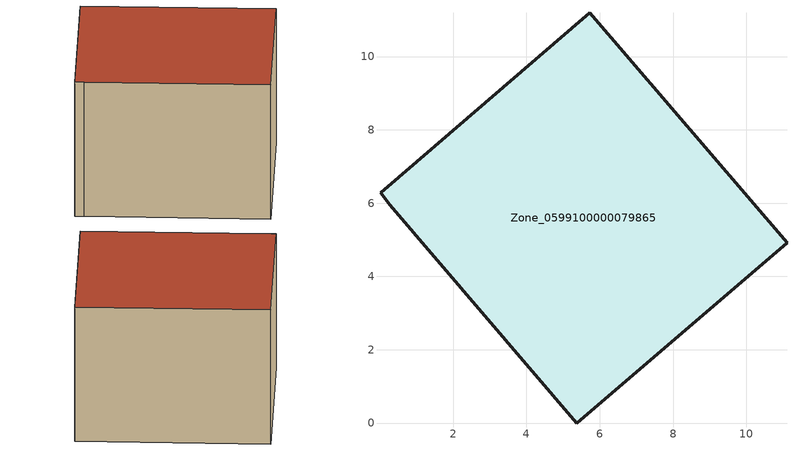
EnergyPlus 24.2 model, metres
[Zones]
Zone_0599100000079865
 floor ground (C_G): 11.11,4.92 5.38,0 0.27,5.95 0.02,6.29 5.73,11.19 z0
 wall outside (C_F): 11.11,4.92 5.73,11.19 0.02,6.29 0.27,5.95 5.38,0 11.11,4.92 z0:6.23
 roof outside (C_R): 5.38,0 11.11,4.92 5.73,11.19 0.02,6.29 0.27,5.95 z6.23
[BUILDING]
Pand.0599100000079865: North Axis=0; Terrain=City; Loads Convergence Tolerance Value=0.04; Temperature Convergence Tolerance Value=0.4; Solar Distribution=FullExterior; Maximum Number of Warmup Days=25; Minimum Number of Warmup Days=1
[Site:Location]
Rotterdam.The.Hague.AP_ZH_NLD Design_Conditions: Latitude=51.96; Longitude=4.45; Time Zone=1; Elevation=-4.5
[SITE:GROUNDTEMPERATURE:BUILDINGSURFACE]
18, 18, 18, 18, 18, 18, 18, 18, 18, 18, 18, 18
[MATERIAL] Thermal Absorptance=0.9; Solar Absorptance=0.7; Visible Absorptance=0.7
Name | Roughness | Thickness | Conductivity | Density | Specific Heat
G.TC.1992-2005 | MediumSmooth | 0.15 | 0.06 | 540 | 1210
F.TC.1992-2005 | Rough | 0.3 | 0.12 | 1920 | 840
R.TC.1992-2005 | MediumRough | 0.2 | 0.08 | 1500 | 1000
[CONSTRUCTION]
C_G: G.TC.1992-2005
C_F: F.TC.1992-2005
C_R: R.TC.1992-2005
[ZONE]
Zone_0599100000079865: Type=1; Multiplier=1; Ceiling Height=Autocalculate; Volume=Autocalculate; Floor Area=autocalculate; Part of Total Floor Area=Yes
[ZONEINFILTRATION:DESIGNFLOWRATE]
Infil_Zone_0599100000079865: Zone or ZoneList or Space or SpaceList=Zone_0599100000079865; Schedule=AlwaysOn; Design Flow Rate Calculation Method=Flow/Area; Flow Rate per Floor Area=0.0015; Constant Term Coefficient=1; Temperature Term Coefficient=0; Velocity Term Coefficient=0; Velocity Squared Term Coefficient=0
[HVACTEMPLATE:ZONE:IDEALLOADSAIRSYSTEM]
Zone_0599100000079865: Maximum Heating Supply Air Temperature=50; Minimum Cooling Supply Air Temperature=13; Maximum Heating Supply Air Humidity Ratio=0.0156; Minimum Cooling Supply Air Humidity Ratio=0.0077; Heating Limit=NoLimit; Cooling Limit=NoLimit; Dehumidification Control Type=ConstantSensibleHeatRatio; Cooling Sensible Heat Ratio=0.7; Dehumidification Setpoint=60; Humidification Control Type=None; Humidification Setpoint=30; Outdoor Air Method=None; Outdoor Air Flow Rate per Person=0.00944; Outdoor Air Flow Rate per Zone Floor Area=0; Outdoor Air Flow Rate per Zone=0; Demand Controlled Ventilation Type=None; Outdoor Air Economizer Type=NoEconomizer; Heat Recovery Type=None; Sensible Heat Recovery Effectiveness=0.7; Latent Heat Recovery Effectiveness=0.65
[ZONECONTROL:THERMOSTAT]
ThermostatControl_Zone_0599100000079865: Zone or ZoneList=Zone_0599100000079865; Control Type Schedule=DualSetpointControlType; Control 1=Thermostat_Zone_0599100000079865; Temperature Difference Between Cutout And Setpoint=0
[THERMOSTATSETPOINT:DUALSETPOINT]
Thermostat_Zone_0599100000079865: Heating Setpoint Temperature Schedule=HeatingSetpoint_Zone_0599100000079865; Cooling Setpoint Temperature Schedule=CoolingSetpoint_Zone_0599100000079865
[SCHEDULE:COMPACT]
HeatingSetpoint_Zone_0599100000079865: Through: 12/31, For: AllDays, Until: 24:00, 21
CoolingSetpoint_Zone_0599100000079865: Through: 12/31, For: AllDays, Until: 24:00, 24
DualSetpointControlType: Through: 12/31, For: AllDays, Until: 24:00, 4
AlwaysOn: Through: 12/31, For: AllDays, Until: 24:00, 1
